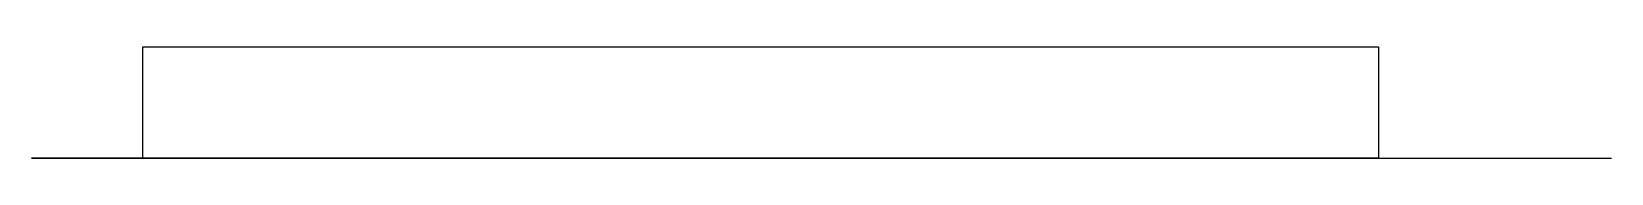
# Model space of a CAD drawing. Header units: centimetres. Extents: x -1.8 to 23.8, y 0 to 30.
# Drawn here: x -1.8 to 23.77, y 0 to 1.8 of the extents above.
import ezdxf

# ---------------------------------------------------------------- set-up
doc = ezdxf.new("R2010")
doc.units = ezdxf.units.CM
doc.header["$MEASUREMENT"] = 0
for name, color, linetype in [('picnic_box_table v2_Sketch1', 7, 'Continuous'), ('picnic_box_table v2_Sketch5', 7, 'Continuous'), ('picnic_box_table v2_Sketch6', 7, 'Continuous'), ('picnic_box_table v2_Sketch7', 7, 'Continuous')]:
    doc.layers.add(name, color=color, linetype=linetype)

msp = doc.modelspace()

# ---------------------------------------------------------------- linework, layer by layer
at = {"layer": 'picnic_box_table v2_Sketch1'}
for p, q in [((0, 0), (-1.8, 0)), ((0, 0, 15), (-1.8, 0, 15)), ((-1.8, 0, 15), (-1.8, 0, 8)), ((-1.8, 0), (-1.8, 0, 7)), ((-1.8, 0, 7), (0, 0, 7)), ((-1.8, 0, 8), (0, 0, 8)), ((0, 0), (20, 0)), ((0, 0), (0, 0, 15)), ((0, 0, 15), (17.205, 0, 15)), ((0, 0, 15), (4.663, 0, 25)), ((20, 0, -1.8), (0, 0, -1.8)), ((0, 0, -1.8), (0, 0)), ((0, 0), (20, 0)), ((0, 0, 8), (0, 0, 15)), ((0, 0), (7.5, 0, 10)), ((0, 0, 7), (0, 0)), ((4.663, 0, 25), (15.337, 0, 25)), ((7.5, 0, 10), (12.5, 0, 10)), ((9.1, 0, 20.7), (10.9, 0, 20.7)), ((9.1, 0, 22.5), (10.9, 0, 22.5)), ((10, 0, 25), (10, 0, 15)), ((10, 0, 15), (10, 0, 10)), ((20, 0), (12.5, 0, 10)), ((20, 0, 15), (15.337, 0, 25)), ((20, 0), (20, 0, 15)), ((20, 0, 15), (23.767, 0, 15)), ((20, 0), (20, 0, -1.8))]:
    msp.add_line(p, q, dxfattribs=at)
at = {"layer": 'picnic_box_table v2_Sketch1', "extrusion": (0, 1, 0)}
for centre, start, end in [((-9.1, 21.6), 270, 90), ((-10.9, 21.6), 90, 270)]:
    msp.add_arc(centre, 0.9, start, end, dxfattribs=at)
at = {"layer": 'picnic_box_table v2_Sketch1'}
for p in [(0, 0, 7.5), (0, 0)]:
    msp.add_point(p, dxfattribs=at)
at = {"layer": 'picnic_box_table v2_Sketch5'}
for p, q in [((20, 0), (0, 0)), ((0, 0), (0, 0, -1.8)), ((0, 0, -1.8), (20, 0, -1.8)), ((9, 0, -3), (11, 0, -3)), ((10, 0, -1.8), (9, 0, -3)), ((11, 0, -3), (10, 0, -1.8)), ((20, 0, -1.8), (20, 0))]:
    msp.add_line(p, q, dxfattribs=at)
msp.add_point((0, 0), dxfattribs=at)
at = {"layer": 'picnic_box_table v2_Sketch6'}
for p, q in [((0, 0), (0, 1.8)), ((0, 1.8), (20, 1.8)), ((20, 1.8), (20, 0)), ((20, 0), (0, 0))]:
    msp.add_line(p, q, dxfattribs=at)
msp.add_point((0, 0), dxfattribs=at)
at = {"layer": 'picnic_box_table v2_Sketch7'}
msp.add_point((0, 0), dxfattribs=at)

doc.saveas('drawing.dxf')
